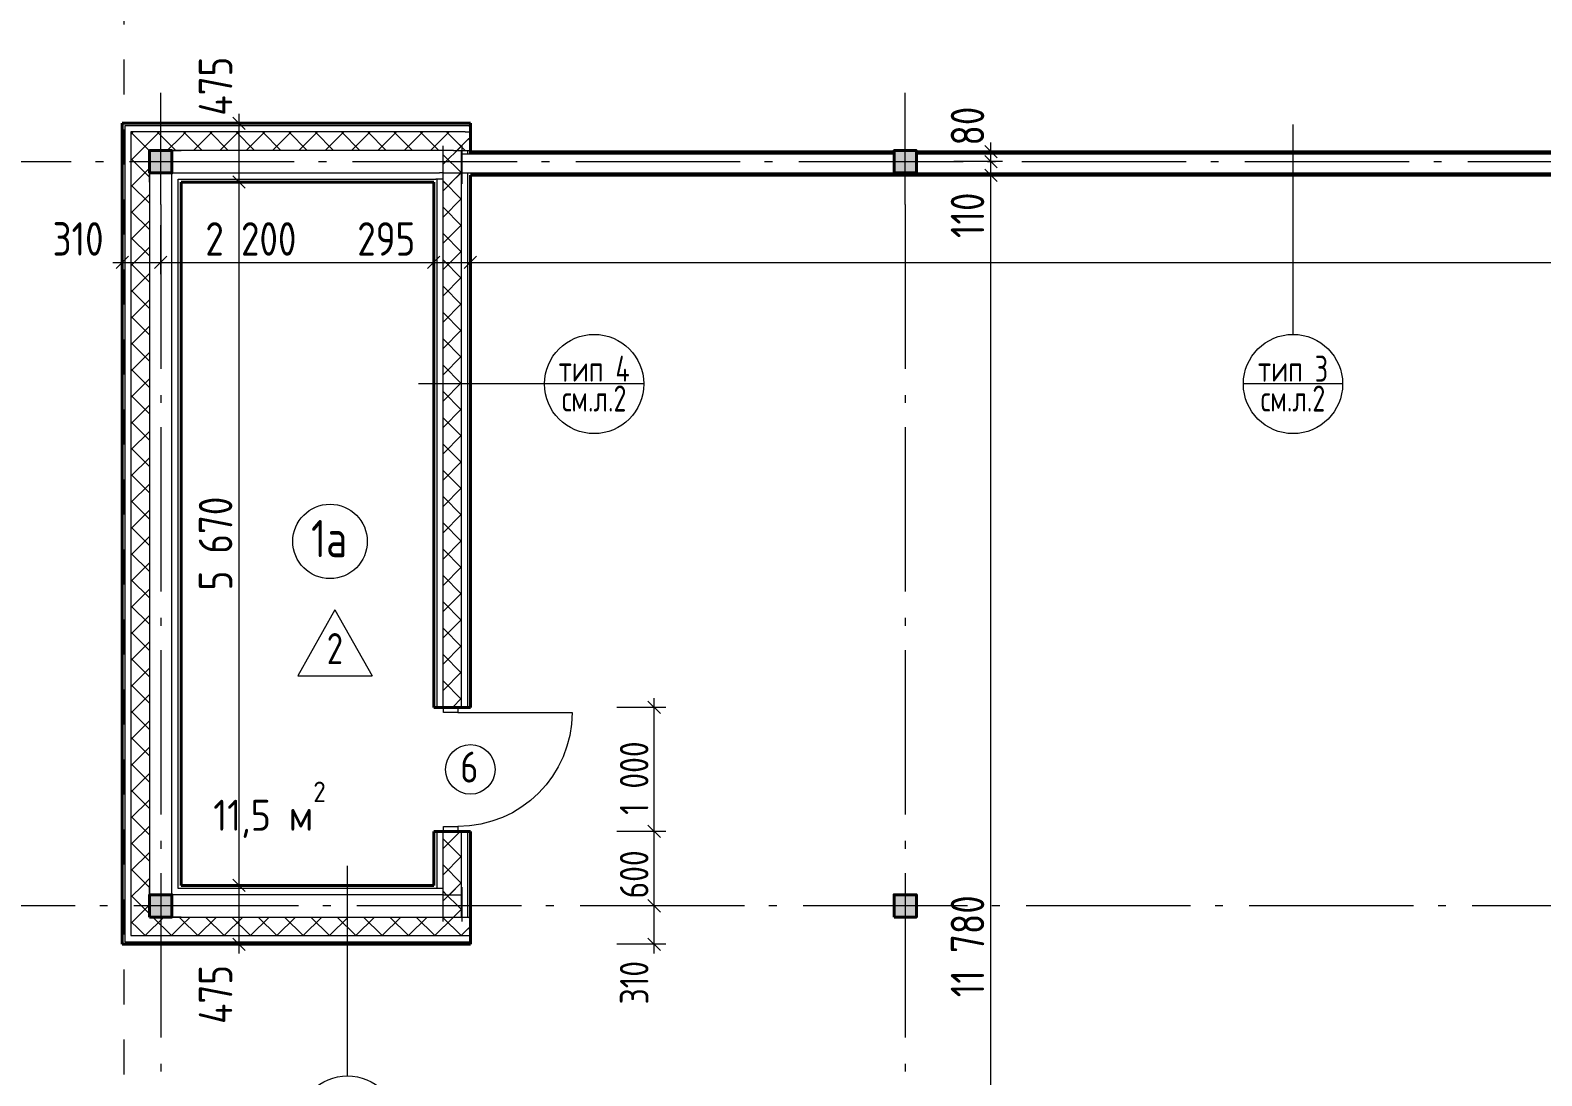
# Model space of a CAD drawing. Header units: millimetres. Extents: x -61690 to 288735, y 32617 to 77592.
# Drawn here: x -46322 to -34143, y 62085 to 70516 of the extents above; entities that cross this region are included whole.
import ezdxf
from ezdxf.enums import TextEntityAlignment as Align

# ---------------------------------------------------------------- set-up
doc = ezdxf.new("R2010")
doc.units = ezdxf.units.MM
doc.header["$MEASUREMENT"] = 0
doc.linetypes.add('Dashed', pattern=[564.444447, 282.222223, -282.222223])
doc.linetypes.add('Double Dashed', pattern=[1797.222233, 1325, -211.666656, 63.333344, -197.222233])
for name, color, linetype, lineweight in [('0_Ном._пера__96', 7, 'Continuous', 13), ('0_Ном._пера__99', 7, 'Continuous', 40), ('Двери ArchiCAD_Ном._пера__97', 7, 'Continuous', 20), ('Двери ArchiCAD_Ном._пера__99', 7, 'Continuous', 40), ('колонны_Ном._пера__94', 252, 'Continuous', 13), ('колонны_Ном._пера__99', 7, 'Continuous', 40), ('марки окон дверей_Ном._пера__96', 7, 'Continuous', 13), ('оси_Ном._пера__96', 7, 'Continuous', 13), ('площади_Ном._пера__96', 7, 'Continuous', 13), ('размеры внутр_Ном._пера__51', 98, 'Continuous', 50), ('размеры внутр_Ном._пера__96', 7, 'Continuous', 13), ('стены внутр_Ном._пера__96', 7, 'Continuous', 13), ('стены наруж_Ном._пера__96', 7, 'Continuous', 13), ('стены наруж_Ном._пера__99', 7, 'Continuous', 40), ('чертеж_Ном._пера__96', 7, 'Continuous', 13), ('чертеж_Ном._пера__97', 7, 'Continuous', 20), ('экспликац проемов_Ном._пера__1', 7, 'Continuous', 25), ('экспликац проемов_Ном._пера__97', 7, 'Continuous', 20), ('№ помещений_Ном._пера__96', 7, 'Continuous', 13)]:
    doc.layers.add(name, color=color, linetype=linetype, lineweight=lineweight)
for name, color, linetype in [('Двери ArchiCAD', 7, 'Continuous'), ('колонны', 7, 'Continuous'), ('марки окон дверей', 7, 'Continuous'), ('оси', 7, 'Continuous'), ('размеры внутр', 7, 'Continuous'), ('стены наруж', 7, 'Continuous'), ('№ помещений', 7, 'Continuous')]:
    doc.layers.add(name, color=color, linetype=linetype)
doc.styles.add('СГЕНЕРИР_СТИЛЬ_1', font='isocp.shx')
doc.styles.add('СГЕНЕРИР_СТИЛЬ_2', font='gost_2_304-81_type.ttf')
doc.styles.add('СГЕНЕРИР_СТИЛЬ_3', font='CS_Gost2304.shx')
doc.dimstyles.new('СГЕНЕРИР_СТИЛЬ__12', dxfattribs={"dimtxt": 229.999995, "dimasz": 95, "dimexe": 0.18, "dimexo": 300, "dimgap": 0.09, "dimtad": 1, "dimdec": 0, "dimzin": 0, "dimdsep": 46, "dimtxsty": 'СГЕНЕРИР_СТИЛЬ_2', "dimblk": 'ARROWHEAD_6', "dimblk1": 'ARROWHEAD_6', "dimblk2": 'ARROWHEAD_6', "dimcen": 0.09, "dimclrd": 7, "dimclre": 7, "dimclrt": 98, "dimadec": 0, "dimazin": 0, "dimtfac": 1, "dimtdec": 4, "dimtmove": 0, "dimatfit": 3, "dimfxl": 1, "dimtolj": 1, "dimtzin": 0, "dimarcsym": 0})
doc.dimstyles.new('СГЕНЕРИР_СТИЛЬ__4', dxfattribs={"dimtxt": 270.000005, "dimasz": 95, "dimexe": 0.18, "dimexo": 300, "dimgap": 0.09, "dimtad": 1, "dimdec": 0, "dimzin": 0, "dimdsep": 46, "dimtxsty": 'СГЕНЕРИР_СТИЛЬ_2', "dimblk": 'ARROWHEAD_6', "dimblk1": 'ARROWHEAD_6', "dimblk2": 'ARROWHEAD_6', "dimcen": 0.09, "dimclrd": 7, "dimclre": 7, "dimclrt": 98, "dimadec": 0, "dimazin": 0, "dimtfac": 1, "dimtdec": 4, "dimtmove": 0, "dimatfit": 3, "dimfxl": 1, "dimtolj": 1, "dimtzin": 0, "dimarcsym": 0})
doc.dimstyles.new('СГЕНЕРИР_СТИЛЬ__5', dxfattribs={"dimtxt": 270.000005, "dimasz": 95, "dimexe": 0.18, "dimexo": 300, "dimgap": 0.09, "dimtad": 1, "dimdec": 0, "dimzin": 0, "dimdsep": 46, "dimtxsty": 'СГЕНЕРИР_СТИЛЬ_2', "dimblk": 'ARROWHEAD_6', "dimblk1": 'ARROWHEAD_6', "dimblk2": 'ARROWHEAD_6', "dimcen": 0.09, "dimclrd": 7, "dimclre": 7, "dimclrt": 98, "dimadec": 0, "dimazin": 0, "dimtfac": 1, "dimtdec": 4, "dimtmove": 2, "dimatfit": 3, "dimfxl": 1, "dimtolj": 1, "dimtzin": 0, "dimarcsym": 0})
doc.dimstyles.new('СГЕНЕРИР_СТИЛЬ__6', dxfattribs={"dimtxt": 270.000005, "dimasz": 95, "dimexe": 0.18, "dimexo": 300, "dimgap": 0.09, "dimtad": 1, "dimtih": 1, "dimtoh": 1, "dimdec": 0, "dimzin": 0, "dimdsep": 46, "dimtxsty": 'СГЕНЕРИР_СТИЛЬ_2', "dimblk": 'ARROWHEAD_6', "dimblk1": 'ARROWHEAD_6', "dimblk2": 'ARROWHEAD_6', "dimcen": 0.09, "dimclrd": 7, "dimclre": 7, "dimclrt": 98, "dimadec": 0, "dimazin": 0, "dimtfac": 1, "dimtdec": 4, "dimtmove": 0, "dimatfit": 3, "dimfxl": 1, "dimtolj": 1, "dimtzin": 0, "dimarcsym": 0})
pattern_1 = [(45, (0, 0), (-106.06602, 106.06602), []), (135, (0, 0), (106.06602, 106.06602), [])]

# ---------------------------------------------------------------- blocks, each defined once
blk = doc.blocks.new('Стена_30_2', base_point=(-45271, 69456))
at = {"layer": 'стены наруж_Ном._пера__96', "linetype": 'Continuous'}
h = blk.add_hatch(dxfattribs=at)
h.set_pattern_fill('УТЕПЛИТ_МЕЛКИЙ_0002', color=256, style=0, pattern_type=2)
h.set_pattern_definition(pattern_1)
h.paths.add_polyline_path([(-45511, 69696), (-45511, 69291), (-45361, 69291), (-45361, 69546)])
h = blk.add_hatch(dxfattribs=at)
h.set_pattern_fill('УТЕПЛИТ_МЕЛКИЙ_0002', color=256, style=0, pattern_type=2)
h.set_pattern_definition(pattern_1)
h.paths.add_polyline_path([(-45511, 69291), (-45511, 63621), (-45361, 63621), (-45361, 69291)])
h = blk.add_hatch(dxfattribs=at)
h.set_pattern_fill('УТЕПЛИТ_МЕЛКИЙ_0002', color=256, style=0, pattern_type=2)
h.set_pattern_definition(pattern_1)
h.paths.add_polyline_path([(-45511, 63621), (-45511, 63216), (-45361, 63366), (-45361, 63621)])
for p, q in [((-45561, 69746), (-45561, 69291)), ((-45511, 69696), (-45511, 69291)), ((-45361, 69291), (-45361, 69546)), ((-45361, 69546), (-45361, 69291)), ((-45181, 69291), (-45181, 69366)), ((-45131, 69291), (-45131, 69316)), ((-45561, 69291), (-45561, 63621)), ((-45511, 69291), (-45511, 63621)), ((-45361, 69291), (-45361, 63621)), ((-45181, 63621), (-45181, 69291)), ((-45131, 63621), (-45131, 69291)), ((-45561, 63621), (-45561, 63166)), ((-45511, 63621), (-45511, 63216)), ((-45361, 63366), (-45361, 63621)), ((-45361, 63621), (-45361, 63366)), ((-45181, 63546), (-45181, 63621)), ((-45131, 63596), (-45131, 63621))]:
    blk.add_line(p, q, dxfattribs=at)
at = {"layer": 'стены наруж_Ном._пера__99', "linetype": 'Continuous', "flags": 128}
for points in [[(-45581, 69766), (-45581, 63146)], [(-45106, 63621), (-45106, 69291)]]:
    blk.add_lwpolyline(points, dxfattribs=at)
blk = doc.blocks.new('Стена_31_2', base_point=(-45271, 63456))
at = {"layer": 'стены наруж_Ном._пера__96', "linetype": 'Continuous'}
h = blk.add_hatch(dxfattribs=at)
h.set_pattern_fill('УТЕПЛИТ_МЕЛКИЙ_0002', color=256, style=0, pattern_type=2)
h.set_pattern_definition(pattern_1)
h.paths.add_polyline_path([(-45511, 63216), (-45106, 63216), (-45106, 63366), (-45361, 63366)])
h = blk.add_hatch(dxfattribs=at)
h.set_pattern_fill('УТЕПЛИТ_МЕЛКИЙ_0002', color=256, style=0, pattern_type=2)
h.set_pattern_definition(pattern_1)
h.paths.add_polyline_path([(-45106, 63216), (-42819, 63216), (-42913, 63366), (-45106, 63366)])
for p, q in [((-45106, 63596), (-45131, 63596)), ((-43055, 63596), (-45106, 63596)), ((-45106, 63546), (-45181, 63546)), ((-43024, 63546), (-45106, 63546)), ((-45106, 63366), (-45361, 63366)), ((-45361, 63366), (-45106, 63366)), ((-45106, 63366), (-42913, 63366)), ((-45511, 63216), (-45106, 63216)), ((-45106, 63216), (-42819, 63216)), ((-45561, 63166), (-45106, 63166)), ((-45106, 63166), (-42788, 63166))]:
    blk.add_line(p, q, dxfattribs=at)
at = {"layer": 'стены наруж_Ном._пера__99', "linetype": 'Continuous', "flags": 128}
for points in [[(-43071, 63621), (-45106, 63621)], [(-45581, 63146), (-42776, 63146)]]:
    blk.add_lwpolyline(points, dxfattribs=at)
blk = doc.blocks.new('Дверь 16_7')
at = {"layer": 'Двери ArchiCAD_Ном._пера__97', "linetype": 'Continuous'}
for p, q in [((460, 0), (460, 920)), ((-460, 0), (-500, 0)), ((-500, 0), (-500, -115)), ((-460, -115), (-460, 0)), ((500, 0), (460, 0)), ((460, 0), (460, -115)), ((500, -115), (500, 0)), ((-500, -115), (-460, -115)), ((460, -115), (500, -115))]:
    blk.add_line(p, q, dxfattribs=at)
blk.add_arc((460, 0), 920, 90, 180, dxfattribs=at)
at = {"layer": 'Двери ArchiCAD_Ном._пера__99', "linetype": 'Continuous'}
for p, q in [((-500, 0), (-500, -115)), ((500, 0), (500, -115))]:
    blk.add_line(p, q, dxfattribs=at)
blk = doc.blocks.new('Стена_32_2', base_point=(-42776, 63456))
at = {"layer": 'стены наруж_Ном._пера__96', "linetype": 'Continuous'}
h = blk.add_hatch(dxfattribs=at)
h.set_pattern_fill('УТЕПЛИТ_МЕЛКИЙ_0002', color=256, style=0, pattern_type=2)
h.set_pattern_definition(pattern_1)
h.paths.add_polyline_path([(-42819, 69696), (-42846, 69653), (-42846, 69546), (-42796, 69546), (-42796, 69696)])
h = blk.add_hatch(dxfattribs=at)
h.set_pattern_fill('УТЕПЛИТ_МЕЛКИЙ_0002', color=256, style=0, pattern_type=2)
h.set_pattern_definition(pattern_1)
h.paths.add_polyline_path([(-42796, 69696), (-42796, 69546), (-42776, 69546), (-42776, 69696)])
h = blk.add_hatch(dxfattribs=at)
h.set_pattern_fill('УТЕПЛИТ_МЕЛКИЙ_0002', color=256, style=0, pattern_type=2)
h.set_pattern_definition(pattern_1)
h.paths.add_polyline_path([(-42846, 69546), (-42846, 69653), (-42913, 69546)])
h = blk.add_hatch(dxfattribs=at)
h.set_pattern_fill('УТЕПЛИТ_МЕЛКИЙ_0002', color=256, style=0, pattern_type=2)
h.set_pattern_definition(pattern_1)
h.paths.add_polyline_path([(-42996, 65056), (-42991, 65056), (-42876, 65056), (-42846, 65056), (-42846, 69366), (-42996, 69366)])
h = blk.add_hatch(dxfattribs=at)
h.set_pattern_fill('УТЕПЛИТ_МЕЛКИЙ_0002', color=256, style=0, pattern_type=2)
h.set_pattern_definition(pattern_1)
h.paths.add_polyline_path([(-42996, 63546), (-42846, 63546), (-42846, 64056), (-42876, 64056), (-42991, 64056), (-42996, 64056)])
h = blk.add_hatch(dxfattribs=at)
h.set_pattern_fill('УТЕПЛИТ_МЕЛКИЙ_0002', color=256, style=0, pattern_type=2)
h.set_pattern_definition(pattern_1)
h.paths.add_polyline_path([(-42913, 63366), (-42846, 63258), (-42846, 63366)])
h = blk.add_hatch(dxfattribs=at)
h.set_pattern_fill('УТЕПЛИТ_МЕЛКИЙ_0002', color=256, style=0, pattern_type=2)
h.set_pattern_definition(pattern_1)
h.paths.add_polyline_path([(-42846, 63366), (-42846, 63258), (-42819, 63216), (-42796, 63216), (-42796, 63366)])
h = blk.add_hatch(dxfattribs=at)
h.set_pattern_fill('УТЕПЛИТ_МЕЛКИЙ_0002', color=256, style=0, pattern_type=2)
h.set_pattern_definition(pattern_1)
h.paths.add_polyline_path([(-42796, 63366), (-42796, 63216), (-42776, 63216), (-42776, 63366)])
for p, q in [((-42819, 69696), (-42796, 69696)), ((-42796, 69696), (-42776, 69696)), ((-42788, 69746), (-42776, 69746)), ((-42913, 69546), (-42846, 69546)), ((-42846, 69546), (-42796, 69546)), ((-42846, 69366), (-42846, 69546)), ((-42796, 69546), (-42776, 69546)), ((-42796, 69516), (-42796, 69546)), ((-42796, 69516), (-42846, 69516)), ((-42776, 69516), (-42796, 69516)), ((-43046, 69316), (-43055, 69316)), ((-43046, 69316), (-43046, 65056)), ((-42996, 69316), (-43046, 69316)), ((-42996, 69366), (-43024, 69366)), ((-42996, 69366), (-42846, 69366)), ((-42996, 69316), (-42996, 69366)), ((-42996, 65056), (-42996, 69316)), ((-42846, 69366), (-42796, 69366)), ((-42846, 65056), (-42846, 69366)), ((-42796, 69366), (-42776, 69366)), ((-42796, 65056), (-42796, 69366)), ((-43046, 64056), (-43046, 63596)), ((-42996, 63596), (-42996, 64056)), ((-42846, 63546), (-42846, 64056)), ((-42796, 63366), (-42796, 64056)), ((-43046, 63596), (-43055, 63596)), ((-42996, 63596), (-43046, 63596)), ((-42996, 63546), (-42996, 63596)), ((-42996, 63546), (-43024, 63546)), ((-42996, 63546), (-42846, 63546)), ((-42846, 63366), (-42846, 63546)), ((-42913, 63366), (-42846, 63366)), ((-42846, 63366), (-42796, 63366)), ((-42796, 63366), (-42776, 63366)), ((-42819, 63216), (-42796, 63216)), ((-42796, 63216), (-42776, 63216)), ((-42788, 63166), (-42776, 63166))]:
    blk.add_line(p, q, dxfattribs=at)
at = {"layer": 'стены наруж_Ном._пера__99', "linetype": 'Continuous'}
for p, q in [((-43046, 65056), (-43071, 65056)), ((-42996, 65056), (-43046, 65056)), ((-42991, 65056), (-42996, 65056)), ((-42876, 65056), (-42991, 65056)), ((-42846, 65056), (-42876, 65056)), ((-42796, 65056), (-42846, 65056)), ((-42776, 65056), (-42796, 65056)), ((-43046, 64056), (-43071, 64056)), ((-42996, 64056), (-43046, 64056)), ((-42991, 64056), (-42996, 64056)), ((-42876, 64056), (-42991, 64056)), ((-42846, 64056), (-42876, 64056)), ((-42796, 64056), (-42846, 64056)), ((-42776, 64056), (-42796, 64056))]:
    blk.add_line(p, q, dxfattribs=at)
at = {"layer": 'стены наруж_Ном._пера__99', "linetype": 'Continuous', "flags": 128}
for points in [[(-42776, 69766), (-42776, 69746)], [(-42776, 69746), (-42776, 69696)], [(-42776, 69696), (-42776, 69546)], [(-42776, 69516), (-42776, 69546)], [(-42776, 65056), (-42776, 69346)], [(-43071, 69291), (-43071, 65056)], [(-43071, 64056), (-43071, 63621)], [(-42776, 63366), (-42776, 64056)], [(-42776, 63216), (-42776, 63366)], [(-42776, 63166), (-42776, 63216)], [(-42776, 63146), (-42776, 63166)]]:
    blk.add_lwpolyline(points, dxfattribs=at)
at = {"layer": 'Двери ArchiCAD', "color": 44, "linetype": 'Continuous', "lineweight": 35, "xscale": -1, "zscale": 1000, "rotation": 270}
blk.add_blockref('Дверь 16_7', (-42876, 64556), dxfattribs=at)
blk = doc.blocks.new('Стена_39_2', base_point=(-42776, 69456))
at = {"layer": 'стены наруж_Ном._пера__96', "linetype": 'Continuous'}
h = blk.add_hatch(dxfattribs=at)
h.set_pattern_fill('УТЕПЛИТ_МЕЛКИЙ_0002', color=256, style=0, pattern_type=2)
h.set_pattern_definition(pattern_1)
h.paths.add_polyline_path([(-45106, 69696), (-45511, 69696), (-45361, 69546), (-45106, 69546)])
h = blk.add_hatch(dxfattribs=at)
h.set_pattern_fill('УТЕПЛИТ_МЕЛКИЙ_0002', color=256, style=0, pattern_type=2)
h.set_pattern_definition(pattern_1)
h.paths.add_polyline_path([(-42819, 69696), (-45106, 69696), (-45106, 69546), (-42913, 69546)])
for p, q in [((-45106, 69746), (-45561, 69746)), ((-45106, 69696), (-45511, 69696)), ((-42788, 69746), (-45106, 69746)), ((-42819, 69696), (-45106, 69696)), ((-45361, 69546), (-45106, 69546)), ((-45106, 69546), (-45361, 69546)), ((-42913, 69546), (-45106, 69546)), ((-45181, 69366), (-45106, 69366)), ((-45131, 69316), (-45106, 69316)), ((-45106, 69366), (-43024, 69366)), ((-45106, 69316), (-43055, 69316))]:
    blk.add_line(p, q, dxfattribs=at)
at = {"layer": 'стены наруж_Ном._пера__99', "linetype": 'Continuous', "flags": 128}
for points in [[(-42776, 69766), (-45581, 69766)], [(-45106, 69291), (-43071, 69291)]]:
    blk.add_lwpolyline(points, dxfattribs=at)
blk = doc.blocks.new('Стена_76_2', base_point=(-27182, 69441))
at = {"layer": 'стены наруж_Ном._пера__96', "linetype": 'Continuous'}
for p, q in [((-39361, 69516), (-42776, 69516)), ((-33361, 69516), (-39181, 69516)), ((-42776, 69366), (-39361, 69366)), ((-39181, 69366), (-39361, 69366)), ((-39181, 69366), (-33361, 69366))]:
    blk.add_line(p, q, dxfattribs=at)
at = {"layer": 'стены наруж_Ном._пера__99', "linetype": 'Continuous', "flags": 128}
for points in [[(-39361, 69536), (-42776, 69536)], [(-42776, 69516), (-42776, 69536)], [(-33361, 69536), (-39181, 69536)], [(-42776, 69346), (-27163, 69346)]]:
    blk.add_lwpolyline(points, dxfattribs=at)
blk = doc.blocks.new('Колонна_1_2', base_point=(-45271, 69456))
at = {"layer": 'колонны_Ном._пера__94', "linetype": 'Continuous'}
blk.add_hatch(color=256, dxfattribs=at).paths.add_polyline_path([(-45361, 69366), (-45181, 69366), (-45181, 69546), (-45361, 69546)])
at = {"layer": 'колонны_Ном._пера__99', "linetype": 'Continuous', "flags": 128}
blk.add_lwpolyline([(-45361, 69366), (-45181, 69366), (-45181, 69546), (-45361, 69546)], close=True, dxfattribs=at)
blk = doc.blocks.new('Колонна_2_2', base_point=(-39271, 69456))
at = {"layer": 'колонны_Ном._пера__94', "linetype": 'Continuous'}
blk.add_hatch(color=256, dxfattribs=at).paths.add_polyline_path([(-39361, 69366), (-39181, 69366), (-39181, 69546), (-39361, 69546)])
at = {"layer": 'колонны_Ном._пера__99', "linetype": 'Continuous', "flags": 128}
blk.add_lwpolyline([(-39361, 69366), (-39181, 69366), (-39181, 69546), (-39361, 69546)], close=True, dxfattribs=at)
blk = doc.blocks.new('Колонна_42_2', base_point=(-45271, 63456))
at = {"layer": 'колонны_Ном._пера__94', "linetype": 'Continuous'}
blk.add_hatch(color=256, dxfattribs=at).paths.add_polyline_path([(-45361, 63366), (-45181, 63366), (-45181, 63546), (-45361, 63546)])
at = {"layer": 'колонны_Ном._пера__99', "linetype": 'Continuous', "flags": 128}
blk.add_lwpolyline([(-45361, 63366), (-45181, 63366), (-45181, 63546), (-45361, 63546)], close=True, dxfattribs=at)
blk = doc.blocks.new('Колонна_43_2', base_point=(-39271, 63456))
at = {"layer": 'колонны_Ном._пера__94', "linetype": 'Continuous'}
blk.add_hatch(color=256, dxfattribs=at).paths.add_polyline_path([(-39361, 63366), (-39181, 63366), (-39181, 63546), (-39361, 63546)])
at = {"layer": 'колонны_Ном._пера__99', "linetype": 'Continuous', "flags": 128}
blk.add_lwpolyline([(-39361, 63366), (-39181, 63366), (-39181, 63546), (-39361, 63546)], close=True, dxfattribs=at)
blk = doc.blocks.new('Стандартный маркер сетки')
at = {"layer": 'оси_Ном._пера__96', "linetype": 'Double Dashed'}
for q in [(0, 0), (17157, 0)]:
    blk.add_line((900, 0), q, dxfattribs=at)
at = {"layer": 'оси_Ном._пера__96', "style": 'СГЕНЕРИР_СТИЛЬ_2'}
blk.add_attdef('AC_MarkerText_1', text='', height=350, rotation=90, dxfattribs=at).set_placement((18727, -87), align=Align.BOTTOM_LEFT)
blk = doc.blocks.new('Стандартный маркер сетки_2')
at = {"layer": 'оси_Ном._пера__96', "linetype": 'Double Dashed'}
for q in [(0, 0), (17157, 0)]:
    blk.add_line((900, 0), q, dxfattribs=at)
at = {"layer": 'оси_Ном._пера__96', "style": 'СГЕНЕРИР_СТИЛЬ_2'}
blk.add_attdef('AC_MarkerText_1', text='', height=350, rotation=90, dxfattribs=at).set_placement((18727, -122), align=Align.BOTTOM_LEFT)
blk = doc.blocks.new('Стандартный маркер сетки_15')
at = {"layer": 'оси_Ном._пера__96', "linetype": 'Double Dashed'}
blk.add_line((900, 0), (76535, 0), dxfattribs=at)
at = {"layer": 'оси_Ном._пера__96', "style": 'СГЕНЕРИР_СТИЛЬ_2'}
for tag, p in [('AC_MarkerText_1_1', (-261, 270)), ('AC_MarkerText_1_2', (77974, 270))]:
    blk.add_attdef(tag, text='', height=350, rotation=180, dxfattribs=at).set_placement(p, align=Align.BOTTOM_LEFT)
blk = doc.blocks.new('Номер помещения 15_9')
at = {"layer": '№ помещений_Ном._пера__96', "linetype": 'Continuous'}
blk.add_circle((0, 0), 300, dxfattribs=at)
at = {"layer": '№ помещений_Ном._пера__96', "insert": (-153, 23), "char_height": 300, "attachment_point": 4, "style": 'СГЕНЕРИР_СТИЛЬ_3'}
blk.add_mtext('{1а}', dxfattribs=at)
blk = doc.blocks.new('Номер помещения 16_8')
at = {"layer": 'марки окон дверей_Ном._пера__96', "linetype": 'Continuous'}
blk.add_circle((0, 0), 200, dxfattribs=at)
at = {"layer": 'марки окон дверей_Ном._пера__96', "insert": (-81, 19), "char_height": 250, "attachment_point": 4, "style": 'СГЕНЕРИР_СТИЛЬ_3'}
blk.add_mtext('{6}', dxfattribs=at)
blk = doc.blocks.new('*D290')
at = {"layer": 'размеры внутр_Ном._пера__96', "linetype": 'Continuous', "transparency": 16777216}
for p, q in [((-45271, 68550), (-45271, 68944)), ((-45531, 68694), (-45631, 68594)), ((-45581, 68344), (-45581, 68737)), ((-45221, 68694), (-45321, 68594)), ((-45656, 68644), (-45581, 68644)), ((-45581, 68644), (-45271, 68644))]:
    blk.add_line(p, q, dxfattribs=at)
at = {"layer": 'размеры внутр_Ном._пера__51', "transparency": 16777216, "insert": (-46142, 68698), "char_height": 270, "attachment_point": 7, "style": 'СГЕНЕРИР_СТИЛЬ_2'}
blk.add_mtext('{310}', dxfattribs=at)
blk = doc.blocks.new('ARROWHEAD_6')
at = {"color": 0, "linetype": 'Continuous', "lineweight": 0}
for p, q in [((0, 0), (-1, 0)), ((-0.5, -0.5), (0.5, 0.5))]:
    blk.add_line(p, q, dxfattribs=at)
blk = doc.blocks.new('*D291')
at = {"layer": 'размеры внутр_Ном._пера__96', "linetype": 'Continuous', "transparency": 16777216}
for p, q in [((-45271, 68550), (-45271, 68944)), ((-45221, 68694), (-45321, 68594)), ((-43021, 68694), (-43121, 68594)), ((-43071, 68344), (-43071, 68737)), ((-45271, 68644), (-43071, 68644))]:
    blk.add_line(p, q, dxfattribs=at)
at = {"layer": 'размеры внутр_Ном._пера__51', "transparency": 16777216, "char_height": 270, "attachment_point": 7, "style": 'СГЕНЕРИР_СТИЛЬ_2'}
for s, insert in [('{2\xa0200}', (-44911, 68698)), ('{295}', (-43687, 68698))]:
    blk.add_mtext(s, dxfattribs=dict(at, insert=insert))
blk = doc.blocks.new('*D292')
at = {"layer": 'размеры внутр_Ном._пера__96', "linetype": 'Continuous', "transparency": 16777216}
for p, q in [((-43021, 68694), (-43121, 68594)), ((-43071, 68344), (-43071, 68737)), ((-42726, 68694), (-42826, 68594)), ((-42776, 68344), (-42776, 68737)), ((-43071, 68644), (-42776, 68644))]:
    blk.add_line(p, q, dxfattribs=at)
blk = doc.blocks.new('*D293')
at = {"layer": 'размеры внутр_Ном._пера__96', "linetype": 'Continuous', "transparency": 16777216}
for p, q in [((-42726, 68694), (-42826, 68594)), ((-42776, 68344), (-42776, 68737)), ((-15321, 68594), (-15221, 68694)), ((-15271, 68344), (-15271, 68737)), ((-42776, 68644), (-15271, 68644)), ((-15271, 68644), (-15196, 68644))]:
    blk.add_line(p, q, dxfattribs=at)
at = {"layer": 'размеры внутр_Ном._пера__51', "transparency": 16777216, "insert": (-29575, 68698), "char_height": 270, "attachment_point": 7, "style": 'СГЕНЕРИР_СТИЛЬ_2'}
blk.add_mtext('{27\xa0505}', dxfattribs=at)
blk = doc.blocks.new('*D316')
at = {"layer": 'размеры внутр_Ном._пера__96', "linetype": 'Continuous', "transparency": 16777216}
for p, q in [((-41201, 63456), (-41595, 63456)), ((-41345, 63506), (-41245, 63406)), ((-41295, 63146), (-41295, 63456)), ((-41201, 63146), (-41595, 63146)), ((-41345, 63196), (-41245, 63096)), ((-41295, 63071), (-41295, 63146))]:
    blk.add_line(p, q, dxfattribs=at)
at = {"layer": 'размеры внутр_Ном._пера__51', "transparency": 16777216, "insert": (-41341, 62661), "char_height": 230, "attachment_point": 7, "rotation": 90, "style": 'СГЕНЕРИР_СТИЛЬ_2'}
blk.add_mtext('{310}', dxfattribs=at)
blk = doc.blocks.new('*D317')
at = {"layer": 'размеры внутр_Ном._пера__96', "linetype": 'Continuous', "transparency": 16777216}
for p, q in [((-41345, 64106), (-41245, 64006)), ((-41201, 64056), (-41595, 64056)), ((-41295, 63456), (-41295, 64056)), ((-41201, 63456), (-41595, 63456)), ((-41345, 63506), (-41245, 63406))]:
    blk.add_line(p, q, dxfattribs=at)
at = {"layer": 'размеры внутр_Ном._пера__51', "transparency": 16777216, "insert": (-41341, 63515), "char_height": 230, "attachment_point": 7, "rotation": 90, "style": 'СГЕНЕРИР_СТИЛЬ_2'}
blk.add_mtext('{600}', dxfattribs=at)
blk = doc.blocks.new('*D318')
at = {"layer": 'размеры внутр_Ном._пера__96', "linetype": 'Continuous', "transparency": 16777216}
for p, q in [((-41201, 65056), (-41595, 65056)), ((-41245, 65006), (-41345, 65106)), ((-41295, 65056), (-41295, 65131)), ((-41295, 64056), (-41295, 65056)), ((-41345, 64106), (-41245, 64006)), ((-41201, 64056), (-41595, 64056))]:
    blk.add_line(p, q, dxfattribs=at)
at = {"layer": 'размеры внутр_Ном._пера__51', "transparency": 16777216, "insert": (-41341, 64190), "char_height": 230, "attachment_point": 7, "rotation": 90, "style": 'СГЕНЕРИР_СТИЛЬ_2'}
blk.add_mtext('{1\xa0000}', dxfattribs=at)
blk = doc.blocks.new('*D323')
at = {"layer": 'размеры внутр_Ном._пера__96', "linetype": 'Continuous', "transparency": 16777216}
for p, q in [((-38281, 69346), (-38674, 69346)), ((-38631, 69396), (-38531, 69296)), ((-38581, 57566), (-38581, 69346)), ((-38631, 57616), (-38531, 57516)), ((-38487, 57566), (-38881, 57566))]:
    blk.add_line(p, q, dxfattribs=at)
at = {"layer": 'размеры внутр_Ном._пера__51', "transparency": 16777216, "char_height": 270, "attachment_point": 7, "rotation": 90, "style": 'СГЕНЕРИР_СТИЛЬ_2'}
for s, insert in [('{110}', (-38635, 68840)), ('{11\xa0780}', (-38635, 62719))]:
    blk.add_mtext(s, dxfattribs=dict(at, insert=insert))
blk = doc.blocks.new('*D324')
at = {"layer": 'размеры внутр_Ном._пера__96', "linetype": 'Continuous', "transparency": 16777216}
for p, q in [((-38487, 69456), (-38881, 69456)), ((-38531, 69406), (-38631, 69506)), ((-38581, 69346), (-38581, 69456)), ((-38281, 69346), (-38674, 69346)), ((-38631, 69396), (-38531, 69296))]:
    blk.add_line(p, q, dxfattribs=at)
blk = doc.blocks.new('*D325')
at = {"layer": 'размеры внутр_Ном._пера__96', "linetype": 'Continuous', "transparency": 16777216}
for p, q in [((-38631, 69586), (-38531, 69486)), ((-38581, 69536), (-38581, 69611)), ((-38487, 69456), (-38881, 69456)), ((-38281, 69536), (-38674, 69536)), ((-38531, 69406), (-38631, 69506)), ((-38581, 69456), (-38581, 69536))]:
    blk.add_line(p, q, dxfattribs=at)
at = {"layer": 'размеры внутр_Ном._пера__51', "transparency": 16777216, "insert": (-38635, 69586), "char_height": 270, "attachment_point": 7, "rotation": 90, "style": 'СГЕНЕРИР_СТИЛЬ_2'}
blk.add_mtext('{80}', dxfattribs=at)
blk = doc.blocks.new('*D342')
at = {"layer": 'размеры внутр_Ном._пера__96', "linetype": 'Continuous', "transparency": 16777216}
for p, q in [((-44340, 63621), (-44734, 63621)), ((-44690, 63671), (-44590, 63571)), ((-44640, 63146), (-44640, 63621)), ((-44340, 63146), (-44734, 63146)), ((-44690, 63196), (-44590, 63096)), ((-44640, 63071), (-44640, 63146))]:
    blk.add_line(p, q, dxfattribs=at)
at = {"layer": 'размеры внутр_Ном._пера__51', "transparency": 16777216, "insert": (-44694, 62504), "char_height": 270, "attachment_point": 7, "rotation": 90, "style": 'СГЕНЕРИР_СТИЛЬ_2'}
blk.add_mtext('{475}', dxfattribs=at)
blk = doc.blocks.new('*D343')
at = {"layer": 'размеры внутр_Ном._пера__96', "linetype": 'Continuous', "transparency": 16777216}
for p, q in [((-44690, 69341), (-44590, 69241)), ((-44340, 69291), (-44734, 69291)), ((-44640, 63621), (-44640, 69291)), ((-44340, 63621), (-44734, 63621)), ((-44690, 63671), (-44590, 63571))]:
    blk.add_line(p, q, dxfattribs=at)
at = {"layer": 'размеры внутр_Ном._пера__51', "transparency": 16777216, "insert": (-44694, 65999), "char_height": 270, "attachment_point": 7, "rotation": 90, "style": 'СГЕНЕРИР_СТИЛЬ_2'}
blk.add_mtext('{5\xa0670}', dxfattribs=at)
blk = doc.blocks.new('*D344')
at = {"layer": 'размеры внутр_Ном._пера__96', "linetype": 'Continuous', "transparency": 16777216}
for p, q in [((-44590, 69716), (-44690, 69816)), ((-44640, 69766), (-44640, 69841)), ((-44340, 69766), (-44734, 69766)), ((-44640, 69291), (-44640, 69766)), ((-44690, 69341), (-44590, 69241)), ((-44340, 69291), (-44734, 69291))]:
    blk.add_line(p, q, dxfattribs=at)
at = {"layer": 'размеры внутр_Ном._пера__51', "transparency": 16777216, "insert": (-44694, 69827), "char_height": 270, "attachment_point": 7, "rotation": 90, "style": 'СГЕНЕРИР_СТИЛЬ_2'}
blk.add_mtext('{475}', dxfattribs=at)
blk = doc.blocks.new('Стандартный маркер сетки_19')
at = {"layer": 'оси_Ном._пера__96', "linetype": 'Double Dashed'}
blk.add_line((900, 0), (35164, 0), dxfattribs=at)
at = {"layer": 'оси_Ном._пера__96', "style": 'СГЕНЕРИР_СТИЛЬ_2'}
blk.add_attdef('AC_MarkerText_1', text='', height=350, rotation=180, dxfattribs=at).set_placement((36586, 270), align=Align.BOTTOM_LEFT)

msp = doc.modelspace()

# ---------------------------------------------------------------- hatches: boundary and pattern name
at = {"layer": '0_Ном._пера__96', "linetype": 'Continuous'}
h = msp.add_hatch(dxfattribs=at)
h.set_pattern_fill('УТЕПЛИТ_МЕЛКИЙ_0002', color=256, style=0, pattern_type=2)
h.set_pattern_definition(pattern_1)
h.paths.add_polyline_path([(-42845.8, 69617.7), (-42996.8, 69617.7), (-42996.8, 69277.2), (-42845.8, 69277.2)])
h = msp.add_hatch(dxfattribs=at)
h.set_pattern_fill('УТЕПЛИТ_МЕЛКИЙ_0002', color=256, style=0, pattern_type=2)
h.set_pattern_definition(pattern_1)
h.paths.add_polyline_path([(-42845.8, 63605.3), (-42996.8, 63605.3), (-42996.8, 63290.3), (-42845.8, 63290.3)])

# ---------------------------------------------------------------- linework, layer by layer
at = {"layer": 'стены внутр_Ном._пера__96', "linetype": 'Dashed', "flags": 128}
msp.add_lwpolyline([(-45566, 57580.7), (-45566, 71308.7)], dxfattribs=at)
at = {"layer": 'чертеж_Ном._пера__96', "linetype": 'Continuous'}
for p, q in [((-36147.2, 68063.3), (-36147.2, 69755)), ((-42996.8, 69582.4), (-42996.8, 69277.2)), ((-42845.8, 69582.4), (-42845.8, 69277.2)), ((-41378.4, 67663.3), (-43192.8, 67663.3)), ((-35747.2, 67663.3), (-36547.2, 67663.3)), ((-43766, 62085.4), (-43766, 63777.1)), ((-42996.8, 63605.3), (-42996.8, 63330.7)), ((-42845.8, 63605.3), (-42845.8, 63330.7))]:
    msp.add_line(p, q, dxfattribs=at)
at = {"layer": 'чертеж_Ном._пера__97', "linetype": 'Continuous'}
for centre in [(-41778.4, 67663.3), (-36147.2, 67663.3), (-43766, 61685.4)]:
    msp.add_circle(centre, 400, dxfattribs=at)
at = {"layer": 'экспликац проемов_Ном._пера__97', "linetype": 'Continuous'}
for p, q in [((-43867.3, 65842.8), (-44167.3, 65309.4)), ((-43867.3, 65842.8), (-43567.3, 65309.4)), ((-44167.3, 65309.4), (-43567.3, 65309.4))]:
    msp.add_line(p, q, dxfattribs=at)

# ---------------------------------------------------------------- block references
at = {"layer": 'колонны'}
for name, p in [('Колонна_1_2', (-45271, 69455.7)), ('Колонна_2_2', (-39271, 69455.7)), ('Колонна_42_2', (-45271, 63455.7)), ('Колонна_43_2', (-39271, 63455.7))]:
    msp.add_blockref(name, p, dxfattribs=at)
at = {"layer": 'марки окон дверей', "color": 102, "linetype": 'Continuous', "lineweight": 15, "zscale": 1000}
msp.add_blockref('Номер помещения 16_8', (-42776, 64555.7), dxfattribs=at)
at = {"layer": 'оси', "color": 251, "linetype": 'Continuous', "lineweight": 13, "zscale": 1000}
for name, p, rotation in [('Стандартный маркер сетки', (-45271, 70011.1), 270), ('Стандартный маркер сетки_2', (-39271, 70011.1), 270), ('Стандартный маркер сетки_19', (-14540.9, 69455.7), 180), ('Стандартный маркер сетки_15', (26830, 63455.7), 180)]:
    msp.add_blockref(name, p, dxfattribs=dict(at, rotation=rotation))
at = {"layer": 'стены наруж'}
for name, p in [('Стена_30_2', (-45271, 69455.7)), ('Стена_39_2', (-42776, 69455.7)), ('Стена_32_2', (-42776, 63455.7)), ('Стена_76_2', (-27181.9, 69440.7)), ('Стена_31_2', (-45271, 63455.7))]:
    msp.add_blockref(name, p, dxfattribs=at)
at = {"layer": '№ помещений', "color": 102, "linetype": 'Continuous', "lineweight": 15, "zscale": 1000}
msp.add_blockref('Номер помещения 15_9', (-43906.5, 66393.8), dxfattribs=at)

# ---------------------------------------------------------------- texts
at = {"layer": '0_Ном._пера__99', "linetype": 'Continuous', "char_height": 210, "attachment_point": 5, "line_spacing_factor": 0.687273, "style": 'СГЕНЕРИР_СТИЛЬ_2'}
for s, insert in [('{\\W0.900000x;тип 4\\Pсм.л.2}', (-41778.4, 67666.4)), ('{\\W0.900000x;тип 3\\Pсм.л.2}', (-36147.2, 67666.4))]:
    msp.add_mtext(s, dxfattribs=dict(at, insert=insert))
at = {"layer": 'площади_Ном._пера__96', "insert": (-44847.7, 64003), "char_height": 250, "attachment_point": 7, "style": 'СГЕНЕРИР_СТИЛЬ_1'}
msp.add_mtext('{11,5 м{\\H0.66x;\\S2^  ;}}', dxfattribs=at)
at = {"layer": 'экспликац проемов_Ном._пера__1', "linetype": 'Continuous', "insert": (-43867.3, 65529.9), "char_height": 250, "attachment_point": 5, "style": 'СГЕНЕРИР_СТИЛЬ_2'}
msp.add_mtext('{\\W0.950000x;2}', dxfattribs=at)

# ---------------------------------------------------------------- dimensions: what is measured, and where the dimension line sits
at = {"layer": 'размеры внутр', "linetype": 'Continuous'}
for base, p1, p2, dimstyle, picture, middle in [((-44640.3, 69765.7), (-44023.5, 69290.7), (-44023.5, 69765.7), 'СГЕНЕРИР_СТИЛЬ__5', '*D344', (-44829.3, 70134.5)), ((-38580.5, 69535.7), (-39271, 69455.7), (-34979, 69535.7), 'СГЕНЕРИР_СТИЛЬ__4', '*D325', (-38769.5, 69790.6)), ((-38580.5, 69345.7), (-39011, 57565.7), (-34979, 69345.7), 'СГЕНЕРИР_СТИЛЬ__4', '*D323', (-38769.5, 63269.1)), ((-38580.5, 69455.7), (-34979, 69345.7), (-39271, 69455.7), 'СГЕНЕРИР_СТИЛЬ__4', '*D324', (-38769.5, 69133.9)), ((-44640.3, 69290.7), (-44023.5, 63620.7), (-44023.5, 69290.7), 'СГЕНЕРИР_СТИЛЬ__4', '*D343', (-44829.3, 66460.4)), ((-41294.9, 65055.7), (-42776, 64055.7), (-42776, 65055.7), 'СГЕНЕРИР_СТИЛЬ__12', '*D318', (-41455.9, 64583.1)), ((-41294.9, 64055.7), (-45271, 63455.7), (-42776, 64055.7), 'СГЕНЕРИР_СТИЛЬ__12', '*D317', (-41455.9, 63776.6)), ((-44640.3, 63620.7), (-44023.5, 63145.7), (-44023.5, 63620.7), 'СГЕНЕРИР_СТИЛЬ__4', '*D342', (-44829.3, 62811.3)), ((-41294.9, 63455.7), (-42776, 63145.7), (-45271, 63455.7), 'СГЕНЕРИР_СТИЛЬ__12', '*D316', (-41455.9, 62922.6))]:
    dim = msp.add_linear_dim(base=base, p1=p1, p2=p2, angle=90, dimstyle=dimstyle, dxfattribs=at)
    dim.commit()
    dim.dimension.update_dxf_attribs({"geometry": picture, "text_midpoint": middle, "dimtype": 160, "text_rotation": 90})
for base, p1, p2, picture, middle in [((-45271, 68643.6), (-45581, 66455.7), (-45271, 69455.7), '*D290', (-45834.2, 68832.6)), ((-43071, 68643.6), (-45271, 69455.7), (-43071, 66455.7), '*D291', (-44449, 68832.6)), ((-15271, 68643.6), (-42776, 66455.7), (-15271, 63455.7), '*D293', (-29010.6, 68832.6)), ((-42776, 68643.6), (-43071, 66455.7), (-42776, 66455.7), '*D292', (-43379.2, 68832.6))]:
    dim = msp.add_linear_dim(base=base, p1=p1, p2=p2, dimstyle='СГЕНЕРИР_СТИЛЬ__6', dxfattribs=at)
    dim.commit()
    dim.dimension.update_dxf_attribs({"geometry": picture, "text_midpoint": middle, "dimtype": 160})

doc.saveas('drawing.dxf')
